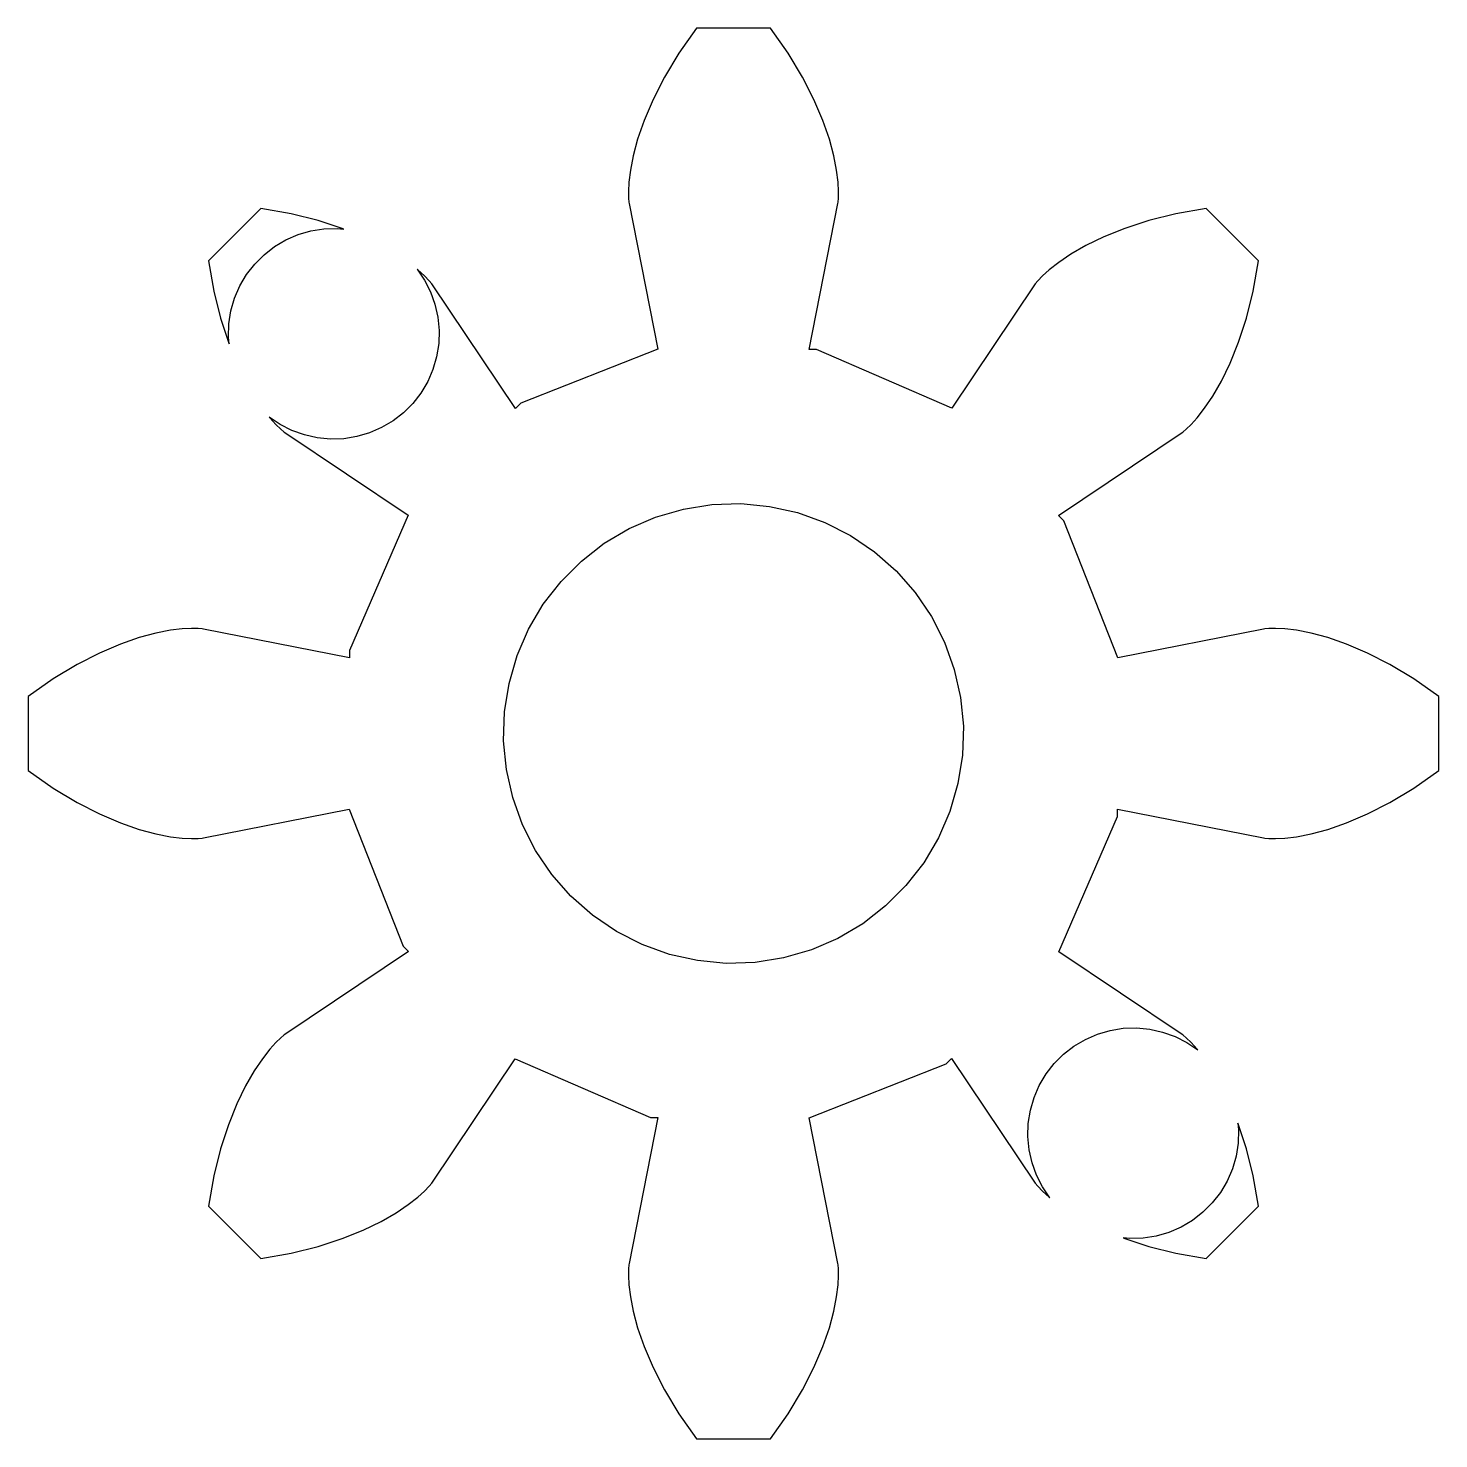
# Model space of a CAD drawing. Header units: metres. Extents: x -9.2 to 9.2, y 100.8 to 119.2.
import ezdxf

# ---------------------------------------------------------------- set-up
doc = ezdxf.new("R2010")
doc.units = ezdxf.units.M

msp = doc.modelspace()

# ---------------------------------------------------------------- linework, layer by layer
for p, q in [((-0.4823, 119.201), (-0.711868, 118.875)), ((0.4823, 119.201), (-0.4823, 119.201)), ((0.711868, 118.875), (0.4823, 119.201)), ((-0.711868, 118.875), (-0.900085, 118.563)), ((0.900085, 118.563), (0.711868, 118.875)), ((-0.900085, 118.563), (-1.05017, 118.269)), ((1.05017, 118.269), (0.900085, 118.563)), ((-1.05017, 118.269), (-1.16574, 117.998)), ((1.16574, 117.998), (1.05017, 118.269)), ((-1.16574, 117.998), (-1.2507, 117.752)), ((1.2507, 117.752), (1.16574, 117.998)), ((-1.2507, 117.752), (-1.30922, 117.534)), ((1.30922, 117.534), (1.2507, 117.752)), ((-1.30922, 117.534), (-1.34572, 117.347)), ((1.34572, 117.347), (1.30922, 117.534)), ((-1.34572, 117.347), (-1.36481, 117.192)), ((1.36481, 117.192), (1.34572, 117.347)), ((-1.36481, 117.192), (-1.3712, 117.07)), ((-1.3712, 117.07), (-1.36974, 116.984)), ((1.3712, 117.07), (1.36481, 117.192)), ((1.36974, 116.984), (1.3712, 117.07)), ((-1.36974, 116.984), (-1.3653, 116.932)), ((-1.3653, 116.932), (-1.36275, 116.915)), ((-1.36275, 116.915), (-0.988159, 115.014)), ((0.987518, 115.011), (1.36275, 116.915)), ((1.36275, 116.915), (1.3653, 116.932)), ((1.3653, 116.932), (1.36974, 116.984)), ((-6.16516, 116.847), (-6.84723, 116.165)), ((-5.77202, 116.779), (-6.16516, 116.847)), ((-5.41832, 116.691), (-5.77202, 116.779)), ((-5.10466, 116.59), (-5.41832, 116.691)), ((5.41832, 116.691), (5.10466, 116.59)), ((5.77202, 116.779), (5.41832, 116.691)), ((6.16516, 116.847), (5.77202, 116.779)), ((6.84723, 116.165), (6.16516, 116.847)), ((-5.83914, 116.44), (-5.68066, 116.509)), ((-5.68066, 116.509), (-5.51485, 116.557)), ((-5.51485, 116.557), (-5.3443, 116.584)), ((-5.3443, 116.584), (-5.17172, 116.589)), ((-5.17172, 116.589), (-5.08215, 116.581)), ((-5.08215, 116.581), (-5.10466, 116.59)), ((5.10466, 116.59), (4.83104, 116.48)), ((-6.12421, 116.246), (-5.98776, 116.352)), ((-5.98776, 116.352), (-5.83914, 116.44)), ((4.59702, 116.366), (4.40161, 116.253)), ((4.83104, 116.48), (4.59702, 116.366)), ((-6.84723, 116.165), (-6.77875, 115.772)), ((-6.35214, 115.988), (-6.24631, 116.124)), ((-6.24631, 116.124), (-6.12421, 116.246)), ((4.24333, 116.146), (4.12024, 116.05)), ((4.40161, 116.253), (4.24333, 116.146)), ((6.77875, 115.772), (6.84723, 116.165)), ((-6.44003, 115.839), (-6.35214, 115.988)), ((-4.12024, 116.05), (-4.12717, 116.056)), ((-4.12717, 116.056), (-4.03139, 115.915)), ((-4.02997, 115.969), (-4.12024, 116.05)), ((-3.96967, 115.907), (-4.02997, 115.969)), ((4.02997, 115.969), (3.96967, 115.907)), ((4.12024, 116.05), (4.02997, 115.969)), ((-6.77875, 115.772), (-6.69124, 115.418)), ((-6.50862, 115.681), (-6.44003, 115.839)), ((-4.03139, 115.915), (-3.95299, 115.761)), ((-3.93613, 115.867), (-3.96967, 115.907)), ((-3.95299, 115.761), (-3.8945, 115.599)), ((-3.9258, 115.853), (-3.93613, 115.867)), ((-2.84485, 114.241), (-3.9258, 115.853)), ((3.9258, 115.853), (2.84668, 114.244)), ((3.93613, 115.867), (3.9258, 115.853)), ((3.96967, 115.907), (3.93613, 115.867)), ((6.69124, 115.418), (6.77875, 115.772)), ((-6.55679, 115.515), (-6.50862, 115.681)), ((-3.8945, 115.599), (-3.85683, 115.43)), ((-6.69124, 115.418), (-6.58983, 115.105)), ((-6.5838, 115.344), (-6.55679, 115.515)), ((-3.85683, 115.43), (-3.84059, 115.258)), ((6.58983, 115.105), (6.69124, 115.418)), ((-6.58923, 115.172), (-6.5838, 115.344)), ((-3.84059, 115.258), (-3.84601, 115.086)), ((-6.58983, 115.105), (-6.58076, 115.082)), ((-6.58076, 115.082), (-6.58923, 115.172)), ((-3.84601, 115.086), (-3.87302, 114.915)), ((6.47964, 114.831), (6.58983, 115.105)), ((-3.87302, 114.915), (-3.92119, 114.749)), ((-0.988159, 115.014), (-2.77588, 114.308)), ((1.08347, 115.009), (0.987518, 115.011)), ((2.84668, 114.244), (1.08347, 115.009)), ((6.36578, 114.597), (6.47964, 114.831)), ((-3.92119, 114.749), (-3.98978, 114.591)), ((-3.98978, 114.591), (-4.07767, 114.442)), ((6.25313, 114.402), (6.36578, 114.597)), ((-4.1835, 114.306), (-4.3056, 114.184)), ((-4.07767, 114.442), (-4.1835, 114.306)), ((-2.77588, 114.308), (-2.84485, 114.241)), ((6.14647, 114.243), (6.25313, 114.402)), ((-5.91484, 114.031), (-6.05577, 114.127)), ((-6.05577, 114.127), (-6.05037, 114.12)), ((-6.05037, 114.12), (-5.96915, 114.03)), ((-4.3056, 114.184), (-4.44205, 114.078)), ((5.96915, 114.03), (6.05037, 114.12)), ((6.05037, 114.12), (6.14647, 114.243)), ((-5.96915, 114.03), (-5.90677, 113.97)), ((-5.76099, 113.953), (-5.91484, 114.031)), ((-5.90677, 113.97), (-5.86696, 113.936)), ((-5.86696, 113.936), (-5.85301, 113.926)), ((-5.85301, 113.926), (-4.24414, 112.847)), ((-5.59851, 113.895), (-5.76099, 113.953)), ((-4.74915, 113.921), (-4.91496, 113.873)), ((-4.59067, 113.99), (-4.74915, 113.921)), ((-4.44205, 114.078), (-4.59067, 113.99)), ((4.24142, 112.845), (5.85301, 113.926)), ((5.85301, 113.926), (5.86696, 113.936)), ((5.86696, 113.936), (5.90677, 113.97)), ((5.90677, 113.97), (5.96915, 114.03)), ((-5.43001, 113.857), (-5.59851, 113.895)), ((-5.2581, 113.841), (-5.43001, 113.857)), ((-5.08551, 113.846), (-5.2581, 113.841)), ((-4.91496, 113.873), (-5.08551, 113.846)), ((-0.282318, 112.987), (0.094223, 112.999)), ((0.094223, 112.999), (0.469299, 112.963)), ((-4.24414, 112.847), (-5.00916, 111.083)), ((-1.36197, 112.673), (-1.0162, 112.823)), ((-1.0162, 112.823), (-0.654419, 112.928)), ((-0.654419, 112.928), (-0.282318, 112.987)), ((0.469299, 112.963), (0.83696, 112.881)), ((0.83696, 112.881), (1.19144, 112.753)), ((4.30814, 112.776), (4.24142, 112.845)), ((-1.68625, 112.481), (-1.36197, 112.673)), ((1.19144, 112.753), (1.52711, 112.582)), ((5.01396, 110.988), (4.30814, 112.776)), ((-1.98393, 112.25), (-1.68625, 112.481)), ((1.52711, 112.582), (1.83871, 112.37)), ((1.83871, 112.37), (2.12131, 112.121)), ((-2.25032, 111.984), (-1.98393, 112.25)), ((2.12131, 112.121), (2.37045, 111.839)), ((-2.48123, 111.686), (-2.25032, 111.984)), ((2.37045, 111.839), (2.58221, 111.527)), ((-2.673, 111.362), (-2.48123, 111.686)), ((2.58221, 111.527), (2.75325, 111.191)), ((-7.34671, 111.346), (-7.53404, 111.309)), ((-7.19173, 111.365), (-7.34671, 111.346)), ((-7.07045, 111.371), (-7.19173, 111.365)), ((-6.9837, 111.37), (-7.07045, 111.371)), ((-6.93184, 111.365), (-6.9837, 111.37)), ((-6.91467, 111.363), (-6.93184, 111.365)), ((-5.01076, 110.988), (-6.91467, 111.363)), ((-2.82263, 111.016), (-2.673, 111.362)), ((6.91467, 111.363), (5.01396, 110.988)), ((6.93184, 111.365), (6.91467, 111.363)), ((6.9837, 111.37), (6.93184, 111.365)), ((7.07045, 111.371), (6.9837, 111.37)), ((7.19173, 111.365), (7.07045, 111.371)), ((7.34671, 111.346), (7.19173, 111.365)), ((7.53404, 111.309), (7.34671, 111.346)), ((-7.99788, 111.166), (-8.26926, 111.05)), ((-7.75188, 111.251), (-7.99788, 111.166)), ((-7.53404, 111.309), (-7.75188, 111.251)), ((2.75325, 111.191), (2.88087, 110.837)), ((7.75188, 111.251), (7.53404, 111.309)), ((7.99788, 111.166), (7.75188, 111.251)), ((8.26926, 111.05), (7.99788, 111.166)), ((-8.26926, 111.05), (-8.56276, 110.9)), ((-5.00916, 111.083), (-5.01076, 110.988)), ((-2.92773, 110.654), (-2.82263, 111.016)), ((8.56276, 110.9), (8.26926, 111.05)), ((-8.56276, 110.9), (-8.87474, 110.712)), ((2.88087, 110.837), (2.96306, 110.469)), ((8.87474, 110.712), (8.56276, 110.9)), ((-8.87474, 110.712), (-9.20116, 110.482)), ((-2.98668, 110.282), (-2.92773, 110.654)), ((9.20116, 110.482), (8.87474, 110.712)), ((-9.20116, 110.482), (-9.20116, 109.518)), ((2.96306, 110.469), (2.9985, 110.094)), ((9.20116, 109.518), (9.20116, 110.482)), ((-2.9985, 109.906), (-2.98668, 110.282)), ((2.9985, 110.094), (2.98668, 109.718)), ((-2.96306, 109.531), (-2.9985, 109.906)), ((2.98668, 109.718), (2.92773, 109.346)), ((-9.20116, 109.518), (-8.87474, 109.288)), ((-2.88087, 109.163), (-2.96306, 109.531)), ((8.87474, 109.288), (9.20116, 109.518)), ((2.92773, 109.346), (2.82263, 108.984)), ((-8.87474, 109.288), (-8.56276, 109.1)), ((-2.75325, 108.809), (-2.88087, 109.163)), ((8.56276, 109.1), (8.87474, 109.288)), ((-8.56276, 109.1), (-8.26926, 108.95)), ((-8.26926, 108.95), (-7.99788, 108.834)), ((-6.91467, 108.637), (-5.01396, 109.012)), ((-5.01396, 109.012), (-4.30814, 107.224)), ((2.82263, 108.984), (2.673, 108.638)), ((5.00916, 108.917), (5.01076, 109.012)), ((5.01076, 109.012), (6.91467, 108.637)), ((7.99788, 108.834), (8.26926, 108.95)), ((8.26926, 108.95), (8.56276, 109.1)), ((-7.99788, 108.834), (-7.75188, 108.749)), ((-2.58221, 108.473), (-2.75325, 108.809)), ((4.24414, 107.153), (5.00916, 108.917)), ((7.75188, 108.749), (7.99788, 108.834)), ((-7.75188, 108.749), (-7.53404, 108.691)), ((-7.53404, 108.691), (-7.34671, 108.654)), ((-7.34671, 108.654), (-7.19173, 108.635)), ((-7.19173, 108.635), (-7.07045, 108.629)), ((-7.07045, 108.629), (-6.9837, 108.63)), ((-6.9837, 108.63), (-6.93184, 108.635)), ((-6.93184, 108.635), (-6.91467, 108.637)), ((2.673, 108.638), (2.48123, 108.314)), ((6.91467, 108.637), (6.93184, 108.635)), ((6.93184, 108.635), (6.9837, 108.63)), ((6.9837, 108.63), (7.07045, 108.629)), ((7.07045, 108.629), (7.19173, 108.635)), ((7.19173, 108.635), (7.34671, 108.654)), ((7.34671, 108.654), (7.53404, 108.691)), ((7.53404, 108.691), (7.75188, 108.749)), ((-2.37045, 108.161), (-2.58221, 108.473)), ((2.48123, 108.314), (2.25032, 108.016)), ((-2.12131, 107.879), (-2.37045, 108.161)), ((-1.83871, 107.63), (-2.12131, 107.879)), ((2.25032, 108.016), (1.98393, 107.75)), ((1.98393, 107.75), (1.68625, 107.519)), ((-1.52711, 107.418), (-1.83871, 107.63)), ((1.68625, 107.519), (1.36197, 107.327)), ((-1.19144, 107.247), (-1.52711, 107.418)), ((1.36197, 107.327), (1.0162, 107.177)), ((-4.24142, 107.155), (-5.85301, 106.074)), ((-4.30814, 107.224), (-4.24142, 107.155)), ((-0.83696, 107.119), (-1.19144, 107.247)), ((-0.469299, 107.037), (-0.83696, 107.119)), ((1.0162, 107.177), (0.654419, 107.072)), ((5.85301, 106.074), (4.24414, 107.153)), ((-0.094223, 107.001), (-0.469299, 107.037)), ((0.282318, 107.013), (-0.094223, 107.001)), ((0.654419, 107.072), (0.282318, 107.013)), ((-5.90677, 106.03), (-5.96915, 105.97)), ((-5.86696, 106.064), (-5.90677, 106.03)), ((-5.85301, 106.074), (-5.86696, 106.064)), ((4.44205, 105.922), (4.59067, 106.01)), ((4.59067, 106.01), (4.74915, 106.079)), ((4.74915, 106.079), (4.91496, 106.127)), ((4.91496, 106.127), (5.08551, 106.154)), ((5.08551, 106.154), (5.2581, 106.159)), ((5.2581, 106.159), (5.43001, 106.143)), ((5.43001, 106.143), (5.59851, 106.105)), ((5.59851, 106.105), (5.76099, 106.047)), ((5.76099, 106.047), (5.91484, 105.969)), ((5.86696, 106.064), (5.85301, 106.074)), ((5.90677, 106.03), (5.86696, 106.064)), ((5.96915, 105.97), (5.90677, 106.03)), ((-6.05037, 105.88), (-6.14647, 105.757)), ((-5.96915, 105.97), (-6.05037, 105.88)), ((4.1835, 105.694), (4.3056, 105.816)), ((4.3056, 105.816), (4.44205, 105.922)), ((5.91484, 105.969), (6.05577, 105.873)), ((6.05037, 105.88), (5.96915, 105.97)), ((6.05577, 105.873), (6.05037, 105.88)), ((-6.14647, 105.757), (-6.25313, 105.598)), ((-3.9258, 104.147), (-2.84668, 105.756)), ((-2.84668, 105.756), (-1.08347, 104.991)), ((0.988159, 104.986), (2.77588, 105.692)), ((2.77588, 105.692), (2.84485, 105.759)), ((2.84485, 105.759), (3.9258, 104.147)), ((4.07767, 105.558), (4.1835, 105.694)), ((-6.25313, 105.598), (-6.36578, 105.403)), ((3.98978, 105.409), (4.07767, 105.558)), ((-6.36578, 105.403), (-6.47964, 105.169)), ((3.92119, 105.251), (3.98978, 105.409)), ((-6.47964, 105.169), (-6.58983, 104.895)), ((3.84601, 104.914), (3.87302, 105.085)), ((3.87302, 105.085), (3.92119, 105.251)), ((-6.58983, 104.895), (-6.69124, 104.582)), ((-0.987518, 104.989), (-1.36275, 103.085)), ((-1.08347, 104.991), (-0.987518, 104.989)), ((1.36275, 103.085), (0.988159, 104.986)), ((3.84059, 104.742), (3.84601, 104.914)), ((6.58983, 104.895), (6.58076, 104.918)), ((6.58076, 104.918), (6.58923, 104.828)), ((6.69124, 104.582), (6.58983, 104.895)), ((3.85683, 104.57), (3.84059, 104.742)), ((6.58923, 104.828), (6.5838, 104.656)), ((-6.69124, 104.582), (-6.77875, 104.228)), ((3.8945, 104.401), (3.85683, 104.57)), ((6.5838, 104.656), (6.55679, 104.485)), ((6.77875, 104.228), (6.69124, 104.582)), ((3.95299, 104.239), (3.8945, 104.401)), ((6.55679, 104.485), (6.50862, 104.319)), ((-6.77875, 104.228), (-6.84723, 103.835)), ((4.03139, 104.085), (3.95299, 104.239)), ((6.44003, 104.161), (6.35214, 104.012)), ((6.50862, 104.319), (6.44003, 104.161)), ((6.84723, 103.835), (6.77875, 104.228)), ((-4.12024, 103.95), (-4.02997, 104.031)), ((-4.02997, 104.031), (-3.96967, 104.093)), ((-3.96967, 104.093), (-3.93613, 104.133)), ((-3.93613, 104.133), (-3.9258, 104.147)), ((3.9258, 104.147), (3.93613, 104.133)), ((3.93613, 104.133), (3.96967, 104.093)), ((3.96967, 104.093), (4.02997, 104.031)), ((4.02997, 104.031), (4.12024, 103.95)), ((4.12717, 103.944), (4.03139, 104.085)), ((6.35214, 104.012), (6.24631, 103.876)), ((-6.84723, 103.835), (-6.16516, 103.153)), ((-4.40161, 103.747), (-4.24333, 103.854)), ((-4.24333, 103.854), (-4.12024, 103.95)), ((4.12024, 103.95), (4.12717, 103.944)), ((6.24631, 103.876), (6.12421, 103.754)), ((6.16516, 103.153), (6.84723, 103.835)), ((-4.83104, 103.52), (-4.59702, 103.634)), ((-4.59702, 103.634), (-4.40161, 103.747)), ((5.98776, 103.648), (5.83914, 103.56)), ((6.12421, 103.754), (5.98776, 103.648)), ((-5.10466, 103.41), (-4.83104, 103.52)), ((5.51485, 103.443), (5.3443, 103.416)), ((5.68066, 103.491), (5.51485, 103.443)), ((5.83914, 103.56), (5.68066, 103.491)), ((-5.77202, 103.221), (-5.41832, 103.309)), ((-5.41832, 103.309), (-5.10466, 103.41)), ((5.17172, 103.411), (5.08215, 103.419)), ((5.08215, 103.419), (5.10466, 103.41)), ((5.10466, 103.41), (5.41832, 103.309)), ((5.3443, 103.416), (5.17172, 103.411)), ((5.41832, 103.309), (5.77202, 103.221)), ((-6.16516, 103.153), (-5.77202, 103.221)), ((-1.3653, 103.068), (-1.36974, 103.016)), ((-1.36275, 103.085), (-1.3653, 103.068)), ((1.3653, 103.068), (1.36275, 103.085)), ((1.36974, 103.016), (1.3653, 103.068)), ((5.77202, 103.221), (6.16516, 103.153)), ((-1.36974, 103.016), (-1.3712, 102.93)), ((-1.3712, 102.93), (-1.36481, 102.808)), ((1.36481, 102.808), (1.3712, 102.93)), ((1.3712, 102.93), (1.36974, 103.016)), ((-1.36481, 102.808), (-1.34572, 102.653)), ((1.34572, 102.653), (1.36481, 102.808)), ((-1.34572, 102.653), (-1.30922, 102.466)), ((1.30922, 102.466), (1.34572, 102.653)), ((-1.30922, 102.466), (-1.2507, 102.248)), ((1.2507, 102.248), (1.30922, 102.466)), ((-1.2507, 102.248), (-1.16574, 102.002)), ((1.16574, 102.002), (1.2507, 102.248)), ((-1.16574, 102.002), (-1.05017, 101.731)), ((1.05017, 101.731), (1.16574, 102.002)), ((-1.05017, 101.731), (-0.900085, 101.437)), ((0.900085, 101.437), (1.05017, 101.731)), ((-0.900085, 101.437), (-0.711868, 101.125)), ((0.711868, 101.125), (0.900085, 101.437)), ((-0.711868, 101.125), (-0.4823, 100.799)), ((0.4823, 100.799), (0.711868, 101.125)), ((-0.4823, 100.799), (0.4823, 100.799))]:
    msp.add_line(p, q)

doc.saveas('drawing.dxf')
